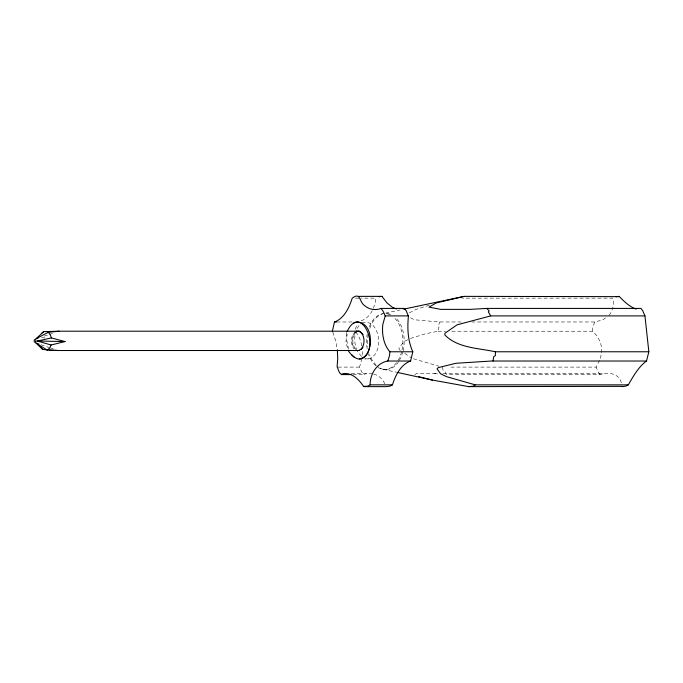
<?xml version="1.0" encoding="UTF-8"?>
<svg xmlns="http://www.w3.org/2000/svg" width="683" height="683" viewBox="0 0 683 683"><rect width="100%" height="100%" fill="white"/><g stroke="black" fill="none" stroke-linecap="round" stroke-linejoin="round"><path stroke-width="0.51" stroke-dasharray="3.42 2.56" d="M362.203 355.023L362.366 349.756M601.424 352.727C602.534 344.582 598.564 336.454 592.46 331.229L450.806 331.229M355.527 329.343L356.859 323.776M368.265 334.388L367.548 339.297L367.778 346.64M403.158 350.908C405.471 339.562 404.131 326.218 395.636 317.655M346.733 337.154L347.203 334.175M592.46 331.229L592.844 327.388L594.645 321.975M346.725 332.536L346.008 341.995L347.818 349.312M600.357 358.447L601.33 353.717M410.44 338.452L425.27 333.85L438.025 331.229L438.956 327.388L437.999 326.32L439.92 321.975M361.973 358.447L359.548 367.104L361.734 372.03L363.663 374.583L366.387 373.627M373.447 308.272L375.402 301.724L375.599 298.147L360.735 298.147M402.859 351.822L400.955 357.465L399.017 360.803M369.827 328.352C371.689 321.941 376.239 316.127 382.591 313.77M356.449 330.094C354.016 336.173 354.221 343.259 356.628 349.312M599.486 360.308L596.225 367.104L448.577 367.104M372.261 310.714C369.785 315.469 365.687 319.678 360.376 321.019M398.531 361.64C394.578 369.17 383.59 372.457 377.204 366.122M357.055 328.463L359.232 325.202L361.239 323.537M609.065 315.384C612.83 310.577 614.393 304.089 612.813 298.147L462.4 298.147M355.561 332.117C350.977 336.267 350.942 344.181 354.776 348.842M414.837 374.822L416.408 373.627L437.692 373.627M605.625 317.868L603.038 319.729L594.961 321.975L471.765 321.975M409.365 312.805L416.553 309.245L429.855 305.045M407.853 339.699L404.404 341.372L398.863 348.065L399.589 349.756L401.322 350.96M361.905 322.982C382.079 316.792 385.289 361.068 364.449 358.968M44.173 336.121L48.22 334.815M49.227 334.491L54.281 332.852M442.2 367.104L443.395 371.065L445.12 372.047L446.58 374.583L600.092 374.583L603.61 373.627M384.529 313.343L381.413 314.026A27.943 18.151 -90 0 0 368.7 328.352M385.571 313.121L400.136 309.937M355.433 298.147L359.676 298.147M336.719 321.975L352.206 321.975M461.264 321.975L438.836 321.975L414.214 319.729L409.979 317.484M438.025 331.229L445.478 331.229M338.068 367.104L359.548 367.104M351.258 373.627L371.723 373.627M442.96 373.627L611.148 373.627C616.109 374.412 620.523 377.895 621.359 383.009M353.009 374.583L363.663 374.583M365.243 358.729L368.368 358.968M434.448 373.627L437.487 373.866M383.3 369.358L396.601 372.261M41.672 337.197L45.445 338.179M413.428 358.746L438.973 366.233M387.389 313.377L392.085 314.906M40.98 344.744L49.048 347.451M50.055 347.792L54.094 349.141M373.678 374.002C379.432 375.368 383.47 380.192 385.63 385.477M404.78 353.359L410.842 357.568M376.384 365.482L371.851 359.796L369.657 354.614M361.546 356.594L357.269 351.036M355.792 331.887C358.908 335.916 361.068 340.851 361.691 345.948M600.092 374.583L598.163 372.047L596.225 367.104M332.817 332.109L335.882 341.372L337.12 348.774M348.595 349.312L346.742 340.382M354.17 348.842A9.69 6.292 -90 0 1 352.949 347.152M352.052 345.035A9.69 6.292 -90 0 1 355.023 332.117M386.143 313.642A27.943 18.151 -90 0 1 390.778 315.162M394.996 318.466A27.943 18.151 -90 0 1 401.835 350.823M401.595 351.796A27.943 18.151 -90 0 1 397.668 361.085M396.516 362.741A27.943 18.151 -90 0 1 376.487 366.404M375.787 365.823A27.943 18.151 -90 0 1 368.342 353.538M367.172 348.629A27.943 18.151 -90 0 1 367.206 334.166M355.536 348.842A9.69 6.292 -90 0 1 356.389 332.117"/><path stroke-width="1.02" d="M397.626 372.483L432.424 380.081L468.726 386.629L622.264 386.356M334.627 321.975C344.437 318.15 349.218 307.495 352.249 298.147C360.974 291.581 358.976 302.228 364.773 305.719C369.033 309.612 375.701 310.628 381.003 308.417L382.967 310.953L385.212 315.896L382.796 324.553C381.814 333.953 383.462 344.454 389.865 351.771L389.515 355.612L387.79 361.025M332.373 331.229L334.465 321.975L336.548 321.975M381.003 308.417L404.345 308.417L406.283 310.953L408.417 316.169C407.222 328.096 407.76 340.732 412.814 351.771L410.603 361.025L387.551 361.025C376.598 363.134 369.981 374.267 370.109 384.853L367.821 386.151L363.544 386.356C359.019 379.654 352.078 372.389 343.199 373.627C339.579 376.615 338.307 368.76 337.112 366.831L337.744 358.447L337.291 349.756M492.972 361.025L493.741 356.68L495.371 355.612L495.363 351.771C478.245 348.006 457.832 348.21 444.829 334.935L444.966 333.244L457.072 324.835L490.701 315.896L644.94 315.896L648.85 351.771L646.511 361.025L491.487 361.025L455.971 363.271L438.264 367.616L437.035 368.854L440.552 373.755L446.588 376.674L475.248 384.853L628.317 384.853C633.32 376.256 638.374 367.07 646.425 361.025M363.706 386.629L386.168 386.629L389.976 386.151L392.426 384.853C395.466 375.334 400.571 364.833 410.44 361.025M51.097 345L37.377 341.03L51.404 337.931L65.056 341.56L51.097 345L49.552 348.228L47.212 350.08L36.003 343.097L42.662 349.44L47.289 349.901M347.032 331.725C361.316 300.759 382.958 353.034 359.557 358.968M362.989 347.229L361.222 349.423M41.373 333.492L43.686 331.648L59.122 331.204L359.591 331.204M38.103 338.085L36.079 338.742L43.686 331.648M475.248 384.853L473.328 386.151L468.726 386.629M36.079 338.742L48.28 332.288L59.122 331.204M628.317 384.853L625.765 386.151L622.247 386.629M403.064 309.058L404.345 308.417M353.828 322.982L355.945 322.256M636.044 309.134C629.487 306.59 624.228 301.647 619.413 296.644L464.175 296.371L436.36 302.919L428.975 307.128L440.697 309.373L470.024 309.373L486.8 308.417L641.021 308.417L642.848 310.953L644.94 315.896M404.293 309.023L464.175 296.371M619.216 296.371L615.981 296.746M378.945 296.729L381.951 296.371L386.86 302.782L392.17 307.128L396.575 308.989M47.212 350.08L58.132 350.499L49.21 350.046M358.993 350.422L359.489 350.388M358.455 296.371L381.951 296.371M385.212 315.896L408.477 315.896M57.953 350.516L357.542 350.516M389.865 351.771L412.814 351.771M495.363 351.771L648.85 351.771M341.287 374.583L350.883 374.583M370.109 384.853L392.426 384.853M37.377 341.03L65.056 341.56M356.825 321.958C381.353 323.059 368.974 379.492 348.458 351.036M418.551 376.615L432.424 380.081M358.754 331.204L359.497 331.443M35.934 343.054L38.957 344.07M48.28 332.288L50.243 334.568L51.404 337.931M42.662 349.44L40.681 347.152M360.368 331.725L363.057 334.568M354.264 357.252L351.506 354.631M486.8 308.417L489.207 310.953L488.345 311.935L490.701 315.896M356.586 331.332A9.69 6.292 -90 0 1 364.005 341.62A9.69 6.292 -90 0 1 355.63 349.995M35.815 341.654A1.409 0.914 -90 0 0 35.132 339.46A1.409 0.914 -90 0 0 34.235 341.466A1.409 0.914 -90 0 0 35.815 341.654"/></g></svg>
